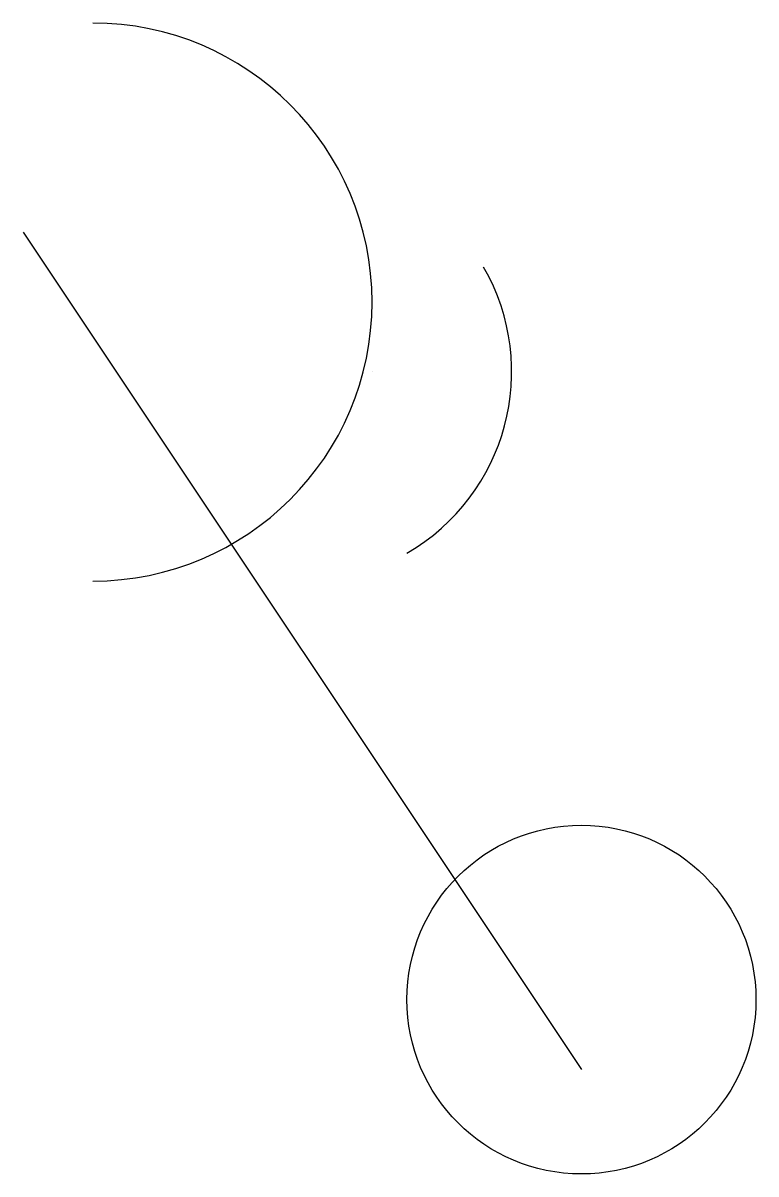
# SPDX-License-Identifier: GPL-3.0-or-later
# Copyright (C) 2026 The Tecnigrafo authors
# Model space of a CAD drawing. Header units: millimetres. Extents: x -3 to 7.5, y -9.5 to 7.
import ezdxf

# ---------------------------------------------------------------- set-up
doc = ezdxf.new("R2010")
doc.units = ezdxf.units.MM

msp = doc.modelspace()

# ---------------------------------------------------------------- linework, layer by layer
for p, q in [((-3, 4), (5, -8)), ((2, 2), (2, 2))]:
    msp.add_line(p, q)
msp.add_circle((5, -7), 2.5)
for centre, radius, start, end in [((-2, 3), 4, -90, 450), ((1, 2), 3, 300, 30)]:
    msp.add_arc(centre, radius, start, end)

doc.saveas('drawing.dxf')
